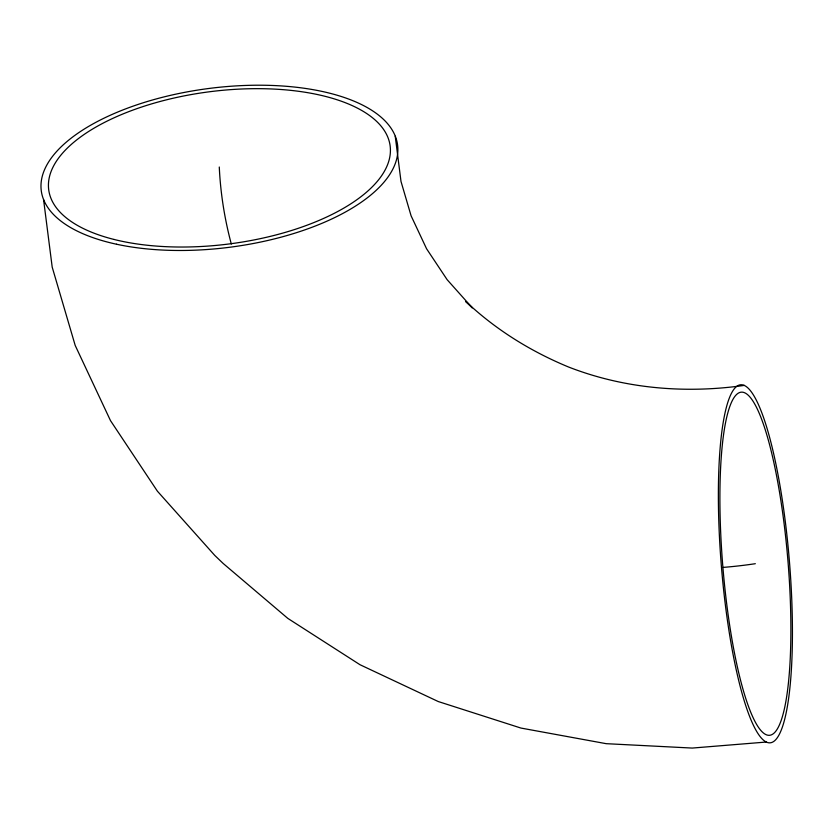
<?xml version="1.0" encoding="UTF-8"?>
<svg xmlns="http://www.w3.org/2000/svg" width="834" height="834" viewBox="0 0 834 834"><rect width="100%" height="100%" fill="white"/><g stroke="black" fill="none" stroke-linecap="round" stroke-linejoin="round"><path stroke-width="1.25" d="M744.376 385.381C685.287 393.836 624.374 388.769 568.559 367.012C530.758 351.385 495.646 329.649 465.872 301.512M766.3 742.041A179.623 34.1 85.3 0 1 719.262 460.67A179.623 34.1 85.3 0 1 780.457 488.401A179.623 34.1 85.3 0 1 766.3 742.041L692.241 748.067L606.203 743.678L520.937 728.061L438.277 701.55L360.007 664.729L287.803 618.38L223.22 563.503L214.818 555.475L157.386 491.163L110.505 420.649L75.196 345.432L52.198 267.141L43.556 199.514M465.768 301.627L472.294 307.861L447.128 279.671L426.57 248.761L411.089 215.797L401.008 181.478L395.233 136.223M755.333 563.701A439.831 386.538 16.2 0 1 723.307 567.381M231.32 244.06A439.831 386.538 16.2 0 1 219.279 167.008M720.42 472.034A172.117 32.672 85.3 0 0 767.499 735.14A172.117 32.672 85.3 0 0 778.091 483.949A172.117 32.672 85.3 0 0 720.42 472.034M116.489 244.216A179.623 80.074 -7.3 0 0 397.12 157.063A179.623 80.074 -7.3 0 0 144.574 102.342A179.623 80.074 -7.3 0 0 116.489 244.216M114.008 239.441A172.117 76.728 -7.3 0 0 388.717 161.4A172.117 76.728 -7.3 0 0 155.458 102.77A172.117 76.728 -7.3 0 0 114.008 239.441"/></g></svg>
